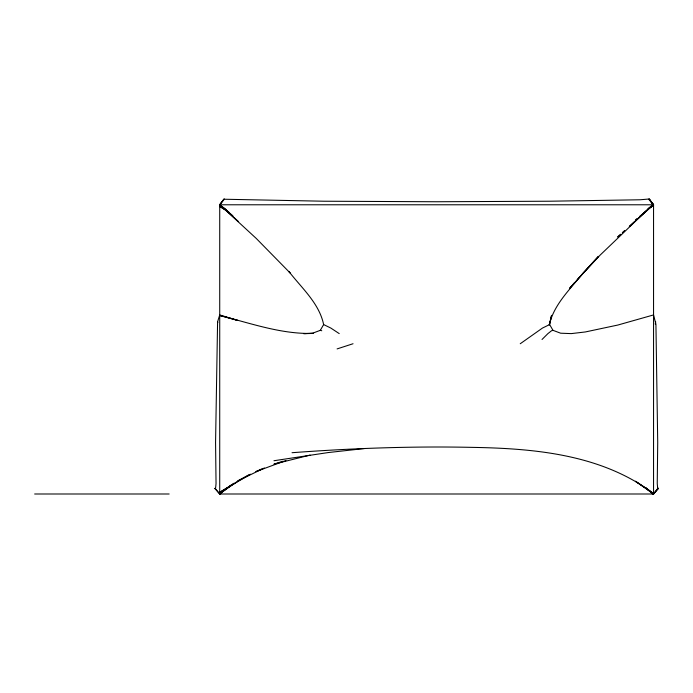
<?xml version="1.0" encoding="UTF-8"?>
<svg xmlns="http://www.w3.org/2000/svg" width="693" height="693" viewBox="0 0 693 693"><rect width="100%" height="100%" fill="white"/><g stroke="black" fill="none" stroke-linecap="round" stroke-linejoin="round"><path stroke-width="1.04" d="M304.504 333.671L313.574 333.385C281.427 334.476 250.537 323.146 219.724 315.497L237.803 320.478L219.724 314.934L217.585 321.803L215.566 442.472L216.043 483.619L215.653 487.603L214.934 488.582L219.724 493.996L653.551 493.996L658.35 488.582L657.631 487.603L657.241 483.619L657.718 442.472L655.924 324.211L653.551 314.934L617.809 325.052L585.29 331.964L571.257 333.61L560.646 333.203L552.971 330.327L551.524 330.752L547.86 333.662L542.03 339.483M655.257 324.099L655.699 321.803M552.971 330.327L549.653 324.567L551.559 315.358L549.263 324.939C553.941 304.253 570.478 288.972 583.22 272.895L598.475 256.341L569.655 288.236L571.725 285.88M303.508 333.662L312.63 333.203L320.313 330.327L323.631 324.567C319.308 303.447 301.827 288.184 289.111 271.769L290.055 272.895L256.237 238.427L219.724 204.781L223.804 199.229L323.83 201.221L436.642 201.75L549.454 201.221L639.977 199.783L649.211 199.004L653.551 205.206L647.531 209.321M233.697 483.307L219.724 493.996L219.724 204.781L224.073 199.004M292.03 452.711C352.165 448.241 412.5 446.075 472.791 447.383C535.23 448.466 602.026 454.591 653.551 493.572L635.481 481.237L653.551 493.996L657.9 488.219M238.583 221.621L219.724 204.781L224.324 199.194M646.162 488.34L653.551 493.996L658.151 488.418M573.111 284.312L574.488 282.744M577.26 279.608L600.086 255.154L652.711 204.781L629.287 226.498L634.701 221.621M619.992 234.927L617.671 237.032L620.763 234.234M635.481 220.876L653.551 204.781L649.211 199.004L653.551 205.206L648.388 208.61M225.476 489.189L219.724 493.996L215.133 488.418M635.481 219.889L637.118 218.52M639.587 216.459L653.551 204.781L648.96 199.194M648.622 208.558L653.551 204.781L648.761 199.367M231.783 484.632L219.724 493.572L237.803 481.237L219.724 492.307L250.424 474.177M520.244 343.745L542.472 328.049L549.653 324.567M650.112 207.207L653.551 204.781L653.551 493.996L651.091 491.935M248.622 474.948L237.803 480.899L264.388 467.974M261.556 469.022L255.873 471.621L285.94 460.498M337.101 348.908L353.04 343.745M282.943 461.235L273.952 464.154L310.066 455.093M657.666 488.738L658.35 488.582M273.96 460.732L328.187 452.564L364.336 448.553M232.874 215.766L219.724 204.781L653.551 204.781M34.65 493.996L169.144 493.996M214.934 488.582L215.618 488.738M323.631 324.567L330.812 328.049L339.224 333.602M320.313 330.327L321.76 330.752M226.957 210.741L219.724 206.471L228.768 212.006M225.753 209.321L219.724 205.206L226.611 210.317M219.724 204.781L223.839 207.926M651.195 491.9L653.551 493.996M217.585 321.803L217.862 322.444M624.636 230.717L622.314 232.822L624.636 230.726M222.869 491.19L219.724 493.996L222.869 491.198M652.711 493.996L646.448 488.141L652.711 493.996"/></g></svg>
